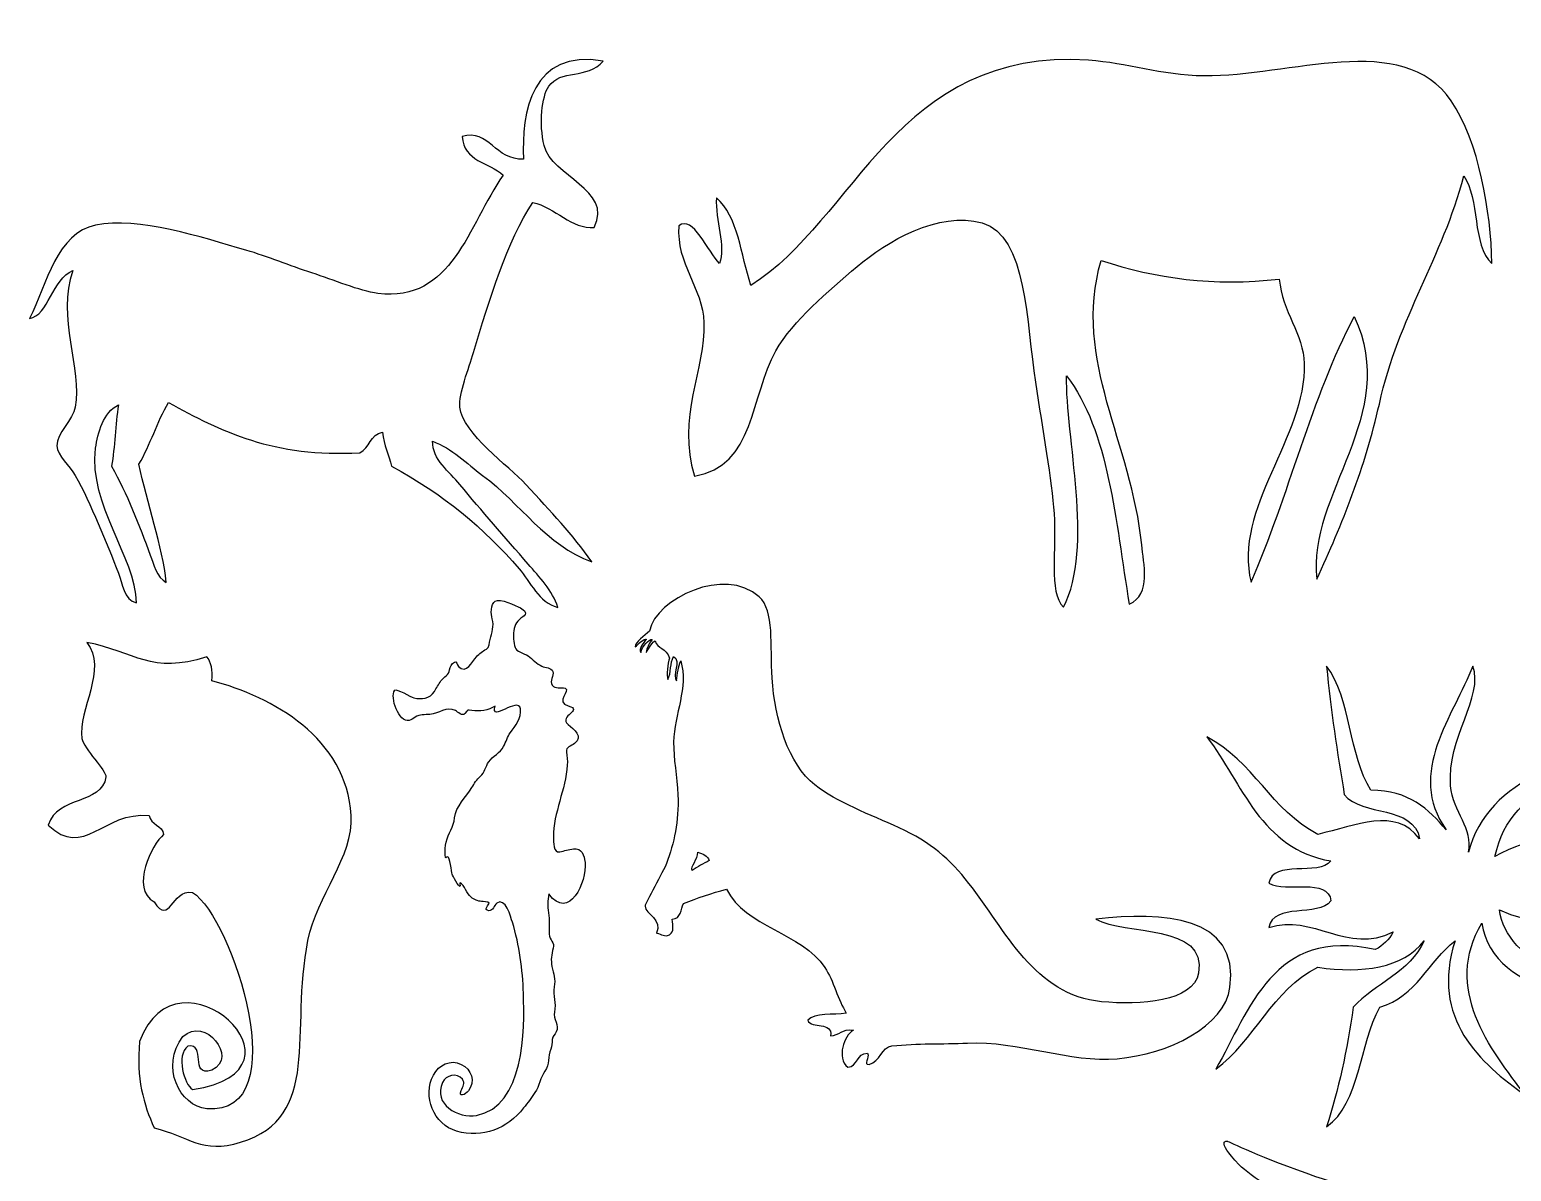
# Model space of a CAD drawing. Header units: centimetres. Extents: x -64 to 65, y -66 to 66.
# Drawn here: x -63.86 to -50.27, y -55.11 to -44.63 of the extents above; entities that cross this region are included whole.
import ezdxf

# ---------------------------------------------------------------- set-up
doc = ezdxf.new("R2010")
doc.units = ezdxf.units.CM
doc.header["$MEASUREMENT"] = 0
doc.layers.add('Layer 1', color=7, linetype='Continuous')

msp = doc.modelspace()

# ---------------------------------------------------------------- linework, layer by layer
at = {"layer": 'Layer 1'}
for points, knots in [([(-50.44514, -46.77878), (-50.62979, -46.60955), (-50.5555, -46.18138), (-50.70332, -45.97548), (-50.70332, -45.97548), (-50.90051, -46.7329), (-51.29578, -47.25535), (-51.47802, -48.06979), (-51.47802, -48.06979), (-51.60693, -48.64603), (-51.8188, -49.17175), (-52.05182, -49.67655), (-52.05182, -49.67655), (-52.14223, -48.89365), (-51.28553, -48.17742), (-51.70752, -47.26649), (-51.70752, -47.26649), (-52.09805, -48.00455), (-52.31164, -48.91934), (-52.65433, -49.70523), (-52.65433, -49.70523), (-52.82538, -49.02705), (-52.14945, -48.37284), (-52.16657, -47.69691), (-52.16657, -47.69691), (-52.17332, -47.43002), (-52.36937, -47.22151), (-52.3961, -46.92221), (-52.3961, -46.92221), (-52.9976, -46.99063), (-53.53034, -46.91747), (-54.03149, -46.75005), (-54.03149, -46.75005), (-54.2938, -47.67593), (-53.74841, -48.42505), (-53.65851, -49.36098), (-53.65851, -49.36098), (-53.64258, -49.52687), (-53.56712, -49.81879), (-53.77329, -49.90613), (-53.77329, -49.90613), (-53.89754, -49.14098), (-53.95995, -48.31387), (-54.34712, -47.81166), (-54.34712, -47.81166), (-54.3609, -48.36781), (-54.091, -49.37979), (-54.3758, -49.93468), (-54.3758, -49.93468), (-54.51632, -49.79228), (-54.43837, -49.40184), (-54.4619, -49.07404), (-54.4619, -49.07404), (-54.4836, -48.7708), (-54.56736, -48.30603), (-54.63404, -47.86897), (-54.63404, -47.86897), (-54.71574, -47.33319), (-54.71072, -46.52065), (-55.12177, -46.4058), (-55.12177, -46.4058), (-55.52312, -46.29367), (-56.00262, -46.58029), (-56.26937, -46.80749), (-56.26937, -46.80749), (-56.53914, -47.03715), (-56.8559, -47.30104), (-57.01536, -47.58211), (-57.01536, -47.58211), (-57.24557, -47.98788), (-57.20848, -48.64409), (-57.76127, -48.72982), (-57.76127, -48.72982), (-57.93029, -48.19856), (-57.66044, -47.74152), (-57.67523, -47.32396), (-57.67523, -47.32396), (-57.68682, -46.99678), (-57.93362, -46.78103), (-57.90473, -46.43451), (-57.90473, -46.43451), (-57.78003, -46.32524), (-57.63488, -46.67674), (-57.53175, -46.77881), (-57.53175, -46.77881), (-57.47283, -46.62358), (-57.57162, -46.37924), (-57.56046, -46.17627), (-57.56046, -46.17627), (-57.35983, -46.34857), (-57.33591, -46.69766), (-57.24486, -46.97965), (-57.24486, -46.97965), (-56.28752, -46.38119), (-55.90408, -44.79599), (-54.14625, -44.91386), (-54.14625, -44.91386), (-53.79282, -44.93765), (-53.48781, -45.05192), (-53.08472, -45.05737), (-53.08472, -45.05737), (-52.30748, -45.06777), (-51.26447, -44.63237), (-50.81817, -45.2869), (-50.81817, -45.2869), (-50.56423, -45.65917), (-50.45416, -46.3046), (-50.44514, -46.77878)], [0, 0, 0, 0, 0.03571429, 0.03571429, 0.03571429, 0.03571429, 0.07142857, 0.07142857, 0.07142857, 0.07142857, 0.10714286, 0.10714286, 0.10714286, 0.10714286, 0.14285714, 0.14285714, 0.14285714, 0.14285714, 0.17857143, 0.17857143, 0.17857143, 0.17857143, 0.21428571, 0.21428571, 0.21428571, 0.21428571, 0.25, 0.25, 0.25, 0.25, 0.28571429, 0.28571429, 0.28571429, 0.28571429, 0.32142857, 0.32142857, 0.32142857, 0.32142857, 0.35714286, 0.35714286, 0.35714286, 0.35714286, 0.39285714, 0.39285714, 0.39285714, 0.39285714, 0.42857143, 0.42857143, 0.42857143, 0.42857143, 0.46428571, 0.46428571, 0.46428571, 0.46428571, 0.5, 0.5, 0.5, 0.5, 0.53571429, 0.53571429, 0.53571429, 0.53571429, 0.57142857, 0.57142857, 0.57142857, 0.57142857, 0.60714286, 0.60714286, 0.60714286, 0.60714286, 0.64285714, 0.64285714, 0.64285714, 0.64285714, 0.67857143, 0.67857143, 0.67857143, 0.67857143, 0.71428571, 0.71428571, 0.71428571, 0.71428571, 0.75, 0.75, 0.75, 0.75, 0.78571429, 0.78571429, 0.78571429, 0.78571429, 0.82142857, 0.82142857, 0.82142857, 0.82142857, 0.85714286, 0.85714286, 0.85714286, 0.85714286, 0.89285714, 0.89285714, 0.89285714, 0.89285714, 0.92857143, 0.92857143, 0.92857143, 0.92857143, 1, 1, 1, 1]), ([(-58.59812, -44.92265), (-58.74547, -45.08873), (-58.99193, -44.99454), (-59.09943, -45.15244), (-59.09943, -45.15244), (-59.16245, -45.24502), (-59.18928, -45.4982), (-59.14121, -45.69558), (-59.14121, -45.69558), (-59.06985, -45.98842), (-58.50557, -46.09589), (-58.68168, -46.44755), (-58.68168, -46.44755), (-58.88753, -46.4666), (-59.03784, -46.26478), (-59.24564, -46.21771), (-59.24564, -46.21771), (-59.47874, -46.57945), (-59.64701, -47.10901), (-59.7887, -47.5963), (-59.7887, -47.5963), (-59.82987, -47.73772), (-59.9275, -47.97704), (-59.91406, -48.09766), (-59.91406, -48.09766), (-59.88657, -48.34391), (-59.46601, -48.63553), (-59.30827, -48.8078), (-59.30827, -48.8078), (-59.07589, -49.06164), (-58.88308, -49.26526), (-58.70251, -49.51802), (-58.70251, -49.51802), (-59.12627, -49.36422), (-59.3546, -48.98491), (-59.70515, -48.72424), (-59.70515, -48.72424), (-59.85398, -48.61362), (-59.98593, -48.47603), (-60.16468, -48.41095), (-60.16468, -48.41095), (-60.16801, -48.57811), (-60.00929, -48.69165), (-59.91404, -48.8078), (-59.91404, -48.8078), (-59.7129, -49.0531), (-59.50526, -49.28506), (-59.2874, -49.5389), (-59.2874, -49.5389), (-59.18786, -49.65484), (-59.06057, -49.78306), (-59.01583, -49.93572), (-59.01583, -49.93572), (-59.19191, -49.88733), (-59.26576, -49.70283), (-59.37093, -49.58065), (-59.37093, -49.58065), (-59.68594, -49.21463), (-60.07586, -48.88736), (-60.54065, -48.64072), (-60.54065, -48.64072), (-60.56481, -48.53264), (-60.61341, -48.44892), (-60.62418, -48.3274), (-60.62418, -48.3274), (-60.73819, -48.34568), (-60.74036, -48.47575), (-60.83307, -48.51541), (-60.83307, -48.51541), (-61.61968, -48.56396), (-62.11021, -48.31644), (-62.58763, -48.05583), (-62.58763, -48.05583), (-62.69267, -48.22934), (-62.75371, -48.44673), (-62.8592, -48.61984), (-62.8592, -48.61984), (-62.78401, -48.97637), (-62.64192, -49.37726), (-62.60853, -49.70595), (-62.60853, -49.70595), (-62.69373, -49.66438), (-62.72537, -49.53373), (-62.75474, -49.45528), (-62.75474, -49.45528), (-62.85684, -49.18257), (-62.96762, -48.88857), (-63.10981, -48.64068), (-63.10981, -48.64068), (-63.07938, -48.46224), (-63.07425, -48.25854), (-63.04713, -48.07669), (-63.04713, -48.07669), (-63.18262, -48.144), (-63.23906, -48.33537), (-63.25602, -48.47359), (-63.25602, -48.47359), (-63.32132, -49.00612), (-62.89, -49.46628), (-62.88005, -49.89398), (-62.88005, -49.89398), (-62.99753, -49.8675), (-63.01335, -49.7093), (-63.04713, -49.62241), (-63.04713, -49.62241), (-63.15701, -49.33994), (-63.29872, -48.98334), (-63.44401, -48.72423), (-63.44401, -48.72423), (-63.49378, -48.63549), (-63.6075, -48.54384), (-63.61112, -48.45271), (-63.61112, -48.45271), (-63.61541, -48.34487), (-63.46322, -48.20559), (-63.44401, -48.09764), (-63.44401, -48.09764), (-63.38212, -47.7494), (-63.61432, -47.27095), (-63.46491, -46.84431), (-63.46491, -46.84431), (-63.65398, -46.91985), (-63.69102, -47.25859), (-63.86176, -47.28302), (-63.86176, -47.28302), (-63.70489, -46.96166), (-63.60998, -46.49967), (-63.256, -46.42659), (-63.256, -46.42659), (-62.86712, -46.34634), (-62.27773, -46.54015), (-61.87741, -46.65641), (-61.87741, -46.65641), (-61.67535, -46.71502), (-61.47413, -46.80085), (-61.27167, -46.8653), (-61.27167, -46.8653), (-61.06903, -46.9297), (-60.8391, -47.03122), (-60.66591, -47.05329), (-60.66591, -47.05329), (-59.98617, -47.13981), (-59.83832, -46.43303), (-59.51709, -45.96704), (-59.51709, -45.96704), (-59.64573, -45.85205), (-59.87968, -45.84226), (-59.89306, -45.612), (-59.89306, -45.612), (-59.64856, -45.54178), (-59.58776, -45.83571), (-59.3291, -45.82086), (-59.3291, -45.82086), (-59.35321, -45.39501), (-59.2536, -44.80089), (-58.59812, -44.92265)], [0, 0, 0, 0, 0.025, 0.025, 0.025, 0.025, 0.05, 0.05, 0.05, 0.05, 0.075, 0.075, 0.075, 0.075, 0.1, 0.1, 0.1, 0.1, 0.125, 0.125, 0.125, 0.125, 0.15, 0.15, 0.15, 0.15, 0.175, 0.175, 0.175, 0.175, 0.2, 0.2, 0.2, 0.2, 0.225, 0.225, 0.225, 0.225, 0.25, 0.25, 0.25, 0.25, 0.275, 0.275, 0.275, 0.275, 0.3, 0.3, 0.3, 0.3, 0.325, 0.325, 0.325, 0.325, 0.35, 0.35, 0.35, 0.35, 0.375, 0.375, 0.375, 0.375, 0.4, 0.4, 0.4, 0.4, 0.425, 0.425, 0.425, 0.425, 0.45, 0.45, 0.45, 0.45, 0.475, 0.475, 0.475, 0.475, 0.5, 0.5, 0.5, 0.5, 0.525, 0.525, 0.525, 0.525, 0.55, 0.55, 0.55, 0.55, 0.575, 0.575, 0.575, 0.575, 0.6, 0.6, 0.6, 0.6, 0.625, 0.625, 0.625, 0.625, 0.65, 0.65, 0.65, 0.65, 0.675, 0.675, 0.675, 0.675, 0.7, 0.7, 0.7, 0.7, 0.725, 0.725, 0.725, 0.725, 0.75, 0.75, 0.75, 0.75, 0.775, 0.775, 0.775, 0.775, 0.8, 0.8, 0.8, 0.8, 0.825, 0.825, 0.825, 0.825, 0.85, 0.85, 0.85, 0.85, 0.875, 0.875, 0.875, 0.875, 0.9, 0.9, 0.9, 0.9, 0.925, 0.925, 0.925, 0.925, 0.95, 0.95, 0.95, 0.95, 1, 1, 1, 1]), ([(-58.14923, -50.23075), (-58.17736, -50.22488), (-58.24501, -50.29163), (-58.2539, -50.34854), (-58.2539, -50.34854), (-58.27655, -50.32073), (-58.22935, -50.25149), (-58.20154, -50.23075), (-58.20154, -50.23075), (-58.22414, -50.21331), (-58.27705, -50.27684), (-58.30624, -50.29618), (-58.30624, -50.29618), (-58.30685, -50.25594), (-58.21835, -50.19244), (-58.1754, -50.15225), (-58.1754, -50.15225), (-58.11304, -49.85354), (-57.48174, -49.55366), (-57.16765, -49.83811), (-57.16765, -49.83811), (-57.02578, -49.96657), (-57.0684, -50.28475), (-57.04983, -50.5841), (-57.04983, -50.5841), (-57.02626, -50.96417), (-56.89936, -51.37269), (-56.65721, -51.5657), (-56.65721, -51.5657), (-56.46049, -51.72244), (-56.14527, -51.83856), (-55.88502, -51.95832), (-55.88502, -51.95832), (-55.5912, -52.09352), (-55.41949, -52.2437), (-55.24372, -52.46875), (-55.24372, -52.46875), (-54.90627, -52.90081), (-54.64126, -53.49774), (-54.02658, -53.555), (-54.02658, -53.555), (-53.67431, -53.58786), (-53.18457, -53.55521), (-53.13663, -53.29325), (-53.13663, -53.29325), (-53.05252, -52.83348), (-53.81947, -52.94784), (-54.07892, -52.79591), (-54.07892, -52.79591), (-53.46665, -52.72966), (-52.75958, -52.76143), (-52.84869, -53.42414), (-52.84869, -53.42414), (-52.89629, -53.77786), (-53.41225, -54.0375), (-53.8826, -54.07851), (-53.8826, -54.07851), (-54.31472, -54.11619), (-54.79242, -53.91293), (-55.25682, -53.93455), (-55.25682, -53.93455), (-55.48894, -53.94535), (-55.71296, -53.93492), (-55.95043, -53.96074), (-55.95043, -53.96074), (-56.04335, -53.97082), (-56.05904, -54.1056), (-56.15985, -54.13087), (-56.15985, -54.13087), (-56.21724, -54.13158), (-56.15093, -54.07264), (-56.17295, -54.02617), (-56.17295, -54.02617), (-56.27595, -54.02786), (-56.25965, -54.14886), (-56.35617, -54.15706), (-56.35617, -54.15706), (-56.45856, -54.06694), (-56.39263, -53.86835), (-56.30384, -53.81678), (-56.30384, -53.81678), (-56.4093, -53.7985), (-56.4306, -53.86448), (-56.51323, -53.86914), (-56.51323, -53.86914), (-56.49272, -53.73079), (-56.68992, -53.81022), (-56.72262, -53.72518), (-56.72262, -53.72518), (-56.65674, -53.65144), (-56.48817, -53.68044), (-56.36927, -53.65975), (-56.36927, -53.65975), (-56.44404, -53.54079), (-56.48579, -53.36059), (-56.56559, -53.24091), (-56.56559, -53.24091), (-56.77959, -52.92), (-57.29182, -52.87364), (-57.46864, -52.52108), (-57.46864, -52.52108), (-57.60511, -52.55913), (-57.73441, -52.60432), (-57.86126, -52.65194), (-57.86126, -52.65194), (-57.88997, -52.70615), (-57.88319, -52.79582), (-57.96596, -52.7959), (-57.96596, -52.7959), (-57.96019, -52.86887), (-57.94445, -52.90335), (-57.99213, -52.93986), (-57.99213, -52.93986), (-58.03751, -52.9642), (-58.06185, -52.93367), (-58.1099, -52.92679), (-58.1099, -52.92679), (-58.05013, -52.80513), (-58.21227, -52.74891), (-58.21465, -52.67813), (-58.21465, -52.67813), (-58.21555, -52.65056), (-58.04463, -52.35634), (-58.01833, -52.28549), (-58.01833, -52.28549), (-57.94888, -52.09877), (-57.90506, -51.90214), (-57.91358, -51.65732), (-57.91358, -51.65732), (-57.91961, -51.48518), (-57.95689, -51.32561), (-57.95287, -51.17305), (-57.95287, -51.17305), (-57.94604, -50.91135), (-57.81687, -50.66963), (-57.88741, -50.42706), (-57.88741, -50.42706), (-57.91059, -50.47807), (-57.91853, -50.5443), (-57.92667, -50.61031), (-57.92667, -50.61031), (-57.97017, -50.56218), (-57.88013, -50.42489), (-57.95284, -50.3878), (-57.95284, -50.3878), (-57.98769, -50.44019), (-57.97488, -50.54028), (-58.00517, -50.59719), (-58.00517, -50.59719), (-58.02192, -50.5625), (-58.00678, -50.4477), (-57.9921, -50.4009), (-57.9921, -50.4009), (-58.01536, -50.30898), (-58.10584, -50.31393), (-58.12299, -50.24382), (-58.12299, -50.24382), (-58.1603, -50.25125), (-58.222, -50.39543), (-58.20149, -50.33545), (-58.20149, -50.33545), (-58.19143, -50.29322), (-58.1742, -50.25813), (-58.14923, -50.23075)], [0, 0, 0, 0, 0.02380952, 0.02380952, 0.02380952, 0.02380952, 0.04761905, 0.04761905, 0.04761905, 0.04761905, 0.07142857, 0.07142857, 0.07142857, 0.07142857, 0.0952381, 0.0952381, 0.0952381, 0.0952381, 0.11904762, 0.11904762, 0.11904762, 0.11904762, 0.14285714, 0.14285714, 0.14285714, 0.14285714, 0.16666667, 0.16666667, 0.16666667, 0.16666667, 0.19047619, 0.19047619, 0.19047619, 0.19047619, 0.21428571, 0.21428571, 0.21428571, 0.21428571, 0.23809524, 0.23809524, 0.23809524, 0.23809524, 0.26190476, 0.26190476, 0.26190476, 0.26190476, 0.28571429, 0.28571429, 0.28571429, 0.28571429, 0.30952381, 0.30952381, 0.30952381, 0.30952381, 0.33333333, 0.33333333, 0.33333333, 0.33333333, 0.35714286, 0.35714286, 0.35714286, 0.35714286, 0.38095238, 0.38095238, 0.38095238, 0.38095238, 0.4047619, 0.4047619, 0.4047619, 0.4047619, 0.42857143, 0.42857143, 0.42857143, 0.42857143, 0.45238095, 0.45238095, 0.45238095, 0.45238095, 0.47619048, 0.47619048, 0.47619048, 0.47619048, 0.5, 0.5, 0.5, 0.5, 0.52380952, 0.52380952, 0.52380952, 0.52380952, 0.54761905, 0.54761905, 0.54761905, 0.54761905, 0.57142857, 0.57142857, 0.57142857, 0.57142857, 0.5952381, 0.5952381, 0.5952381, 0.5952381, 0.61904762, 0.61904762, 0.61904762, 0.61904762, 0.64285714, 0.64285714, 0.64285714, 0.64285714, 0.66666667, 0.66666667, 0.66666667, 0.66666667, 0.69047619, 0.69047619, 0.69047619, 0.69047619, 0.71428571, 0.71428571, 0.71428571, 0.71428571, 0.73809524, 0.73809524, 0.73809524, 0.73809524, 0.76190476, 0.76190476, 0.76190476, 0.76190476, 0.78571429, 0.78571429, 0.78571429, 0.78571429, 0.80952381, 0.80952381, 0.80952381, 0.80952381, 0.83333333, 0.83333333, 0.83333333, 0.83333333, 0.85714286, 0.85714286, 0.85714286, 0.85714286, 0.88095238, 0.88095238, 0.88095238, 0.88095238, 0.9047619, 0.9047619, 0.9047619, 0.9047619, 0.92857143, 0.92857143, 0.92857143, 0.92857143, 0.95238095, 0.95238095, 0.95238095, 0.95238095, 1, 1, 1, 1]), ([(-60.14791, -50.70859), (-60.18762, -50.77357), (-60.26763, -50.78225), (-60.3359, -50.7664), (-60.3359, -50.7664), (-60.36537, -50.75963), (-60.49838, -50.67573), (-60.51222, -50.69565), (-60.51222, -50.69565), (-60.55852, -50.76227), (-60.4752, -50.99458), (-60.37882, -50.97307), (-60.37882, -50.97307), (-60.35935, -50.96865), (-60.34225, -50.95286), (-60.32532, -50.94354), (-60.32532, -50.94354), (-60.27979, -50.91846), (-60.23877, -50.92057), (-60.18869, -50.91793), (-60.18869, -50.91793), (-60.10445, -50.91356), (-60.0401, -50.83959), (-59.95564, -50.88295), (-59.95564, -50.88295), (-59.93241, -50.89494), (-59.89132, -50.94108), (-59.86761, -50.90859), (-59.86761, -50.90859), (-59.83975, -50.87049), (-59.84499, -50.87631), (-59.80437, -50.88255), (-59.80437, -50.88255), (-59.73566, -50.89311), (-59.64845, -50.8839), (-59.59159, -50.84096), (-59.59159, -50.84096), (-59.638, -51.00212), (-59.37691, -50.7478), (-59.3582, -50.86723), (-59.3582, -50.86723), (-59.34579, -50.94639), (-59.40686, -51.02757), (-59.45009, -51.08408), (-59.45009, -51.08408), (-59.48081, -51.12419), (-59.48938, -51.17007), (-59.51319, -51.21251), (-59.51319, -51.21251), (-59.54565, -51.27032), (-59.6122, -51.29945), (-59.64953, -51.35319), (-59.64953, -51.35319), (-59.6794, -51.39621), (-59.68533, -51.44992), (-59.7265, -51.4858), (-59.7265, -51.4858), (-59.75878, -51.51411), (-59.78283, -51.55221), (-59.80418, -51.58893), (-59.80418, -51.58893), (-59.85601, -51.67809), (-59.95293, -51.76112), (-59.96216, -51.86621), (-59.96216, -51.86621), (-59.96981, -51.95294), (-60.02254, -52.00591), (-60.04008, -52.08947), (-60.04008, -52.08947), (-60.04807, -52.12762), (-60.05207, -52.16776), (-60.0495, -52.20679), (-60.0495, -52.20679), (-60.04622, -52.25531), (-60.04381, -52.22629), (-60.02402, -52.22428), (-60.02402, -52.22428), (-60.00513, -52.2224), (-59.99243, -52.3643), (-59.98452, -52.3857), (-59.98452, -52.3857), (-59.98153, -52.39356), (-59.92308, -52.51032), (-59.91324, -52.49624), (-59.91324, -52.49624), (-59.91059, -52.49248), (-59.91663, -52.46065), (-59.91216, -52.46317), (-59.91216, -52.46317), (-59.87171, -52.48606), (-59.85083, -52.56287), (-59.81212, -52.59456), (-59.81212, -52.59456), (-59.78143, -52.61962), (-59.75285, -52.63102), (-59.71457, -52.63501), (-59.71457, -52.63501), (-59.70563, -52.63596), (-59.64808, -52.63575), (-59.64591, -52.6493), (-59.64591, -52.6493), (-59.64408, -52.66107), (-59.70568, -52.71529), (-59.64813, -52.71944), (-59.64813, -52.71944), (-59.60955, -52.72219), (-59.60098, -52.67062), (-59.57577, -52.65126), (-59.57577, -52.65126), (-59.49576, -52.5898), (-59.44724, -52.77834), (-59.43242, -52.82589), (-59.43242, -52.82589), (-59.3668, -53.0361), (-59.3391, -53.25907), (-59.33108, -53.47854), (-59.33108, -53.47854), (-59.31888, -53.81467), (-59.32267, -54.51618), (-59.76119, -54.59879), (-59.76119, -54.59879), (-59.92782, -54.63022), (-60.16587, -54.49431), (-60.07329, -54.29552), (-60.07329, -54.29552), (-60.0418, -54.22771), (-59.94245, -54.20371), (-59.89155, -54.26687), (-59.89155, -54.26687), (-59.86229, -54.30328), (-59.88811, -54.33402), (-59.90272, -54.36911), (-59.90272, -54.36911), (-59.93296, -54.44169), (-59.86144, -54.40573), (-59.83549, -54.37266), (-59.83549, -54.37266), (-59.76834, -54.28701), (-59.8094, -54.17592), (-59.90103, -54.1302), (-59.90103, -54.1302), (-60.00104, -54.08033), (-60.10735, -54.13433), (-60.15656, -54.22778), (-60.15656, -54.22778), (-60.25893, -54.4222), (-60.15317, -54.68265), (-59.94513, -54.74284), (-59.94513, -54.74284), (-59.70346, -54.8128), (-59.48221, -54.7212), (-59.32915, -54.52985), (-59.32915, -54.52985), (-59.29295, -54.48466), (-59.25843, -54.43621), (-59.22498, -54.38891), (-59.22498, -54.38891), (-59.18283, -54.32914), (-59.17659, -54.25048), (-59.13375, -54.19145), (-59.13375, -54.19145), (-59.09139, -54.13345), (-59.10721, -54.05485), (-59.07927, -53.99195), (-59.07927, -53.99195), (-59.06707, -53.96459), (-59.07033, -53.93178), (-59.06699, -53.90271), (-59.06699, -53.90271), (-59.06294, -53.86707), (-59.0441, -53.85919), (-59.02945, -53.8304), (-59.02945, -53.8304), (-59.0008, -53.77394), (-59.05996, -53.71232), (-59.04615, -53.64974), (-59.04615, -53.64974), (-59.02818, -53.56809), (-59.06295, -53.49924), (-59.0485, -53.41916), (-59.0485, -53.41916), (-59.03522, -53.34584), (-59.05509, -53.30232), (-59.06972, -53.23091), (-59.06972, -53.23091), (-59.08107, -53.17524), (-59.07369, -53.11849), (-59.05805, -53.06446), (-59.05805, -53.06446), (-59.04178, -53.0085), (-59.09181, -52.99104), (-59.09514, -52.93415), (-59.09514, -52.93415), (-59.09906, -52.86782), (-59.09003, -52.80485), (-59.10189, -52.73838), (-59.10189, -52.73838), (-59.11287, -52.67726), (-59.11022, -52.62757), (-59.09737, -52.56606), (-59.09737, -52.56606), (-58.91446, -52.81808), (-58.74526, -52.45499), (-58.76609, -52.27568), (-58.76609, -52.27568), (-58.77374, -52.2094), (-58.79501, -52.14394), (-58.87221, -52.15294), (-58.87221, -52.15294), (-58.9147, -52.15789), (-58.95637, -52.17022), (-58.99805, -52.17921), (-58.99805, -52.17921), (-59.05666, -52.19188), (-59.0566, -52.0893), (-59.0565, -52.04417), (-59.0565, -52.04417), (-59.0561, -51.81975), (-58.94376, -51.60792), (-58.92884, -51.38271), (-58.92884, -51.38271), (-58.92606, -51.34136), (-58.93014, -51.30371), (-58.93583, -51.26299), (-58.93583, -51.26299), (-58.94226, -51.21693), (-58.89315, -51.20788), (-58.86331, -51.18602), (-58.86331, -51.18602), (-58.77359, -51.12014), (-58.87164, -51.05524), (-58.92091, -51.01166), (-58.92091, -51.01166), (-59.01452, -50.9289), (-58.77343, -50.8808), (-58.92004, -50.83981), (-58.92004, -50.83981), (-59.04466, -50.80504), (-58.89252, -50.70014), (-58.94756, -50.67841), (-58.94756, -50.67841), (-58.98354, -50.6642), (-59.04231, -50.68629), (-59.06758, -50.64983), (-59.06758, -50.64983), (-59.09597, -50.6089), (-59.04869, -50.5654), (-59.0616, -50.52421), (-59.0616, -50.52421), (-59.0738, -50.48542), (-59.13169, -50.48897), (-59.16135, -50.47545), (-59.16135, -50.47545), (-59.20895, -50.45386), (-59.24721, -50.41158), (-59.28904, -50.38107), (-59.28904, -50.38107), (-59.32137, -50.3575), (-59.40019, -50.33752), (-59.4081, -50.30423), (-59.4081, -50.30423), (-59.42043, -50.25205), (-59.42702, -50.20403), (-59.42043, -50.15043), (-59.42043, -50.15043), (-59.41371, -50.09513), (-59.38371, -50.05388), (-59.33722, -50.02372), (-59.33722, -50.02372), (-59.28999, -49.99313), (-59.32047, -49.96017), (-59.35833, -49.94091), (-59.35833, -49.94091), (-59.40217, -49.91882), (-59.54544, -49.84915), (-59.58915, -49.87857), (-59.58915, -49.87857), (-59.63185, -49.90722), (-59.63117, -49.99919), (-59.61807, -50.04169), (-59.61807, -50.04169), (-59.59756, -50.10871), (-59.62214, -50.16414), (-59.63768, -50.2315), (-59.63768, -50.2315), (-59.64485, -50.26254), (-59.63929, -50.30238), (-59.67128, -50.31932), (-59.67128, -50.31932), (-59.70599, -50.33789), (-59.73428, -50.3593), (-59.7614, -50.38822), (-59.7614, -50.38822), (-59.80373, -50.43341), (-59.85239, -50.55364), (-59.92825, -50.47746), (-59.92825, -50.47746), (-59.94055, -50.46505), (-59.94098, -50.42251), (-59.96341, -50.43727), (-59.96341, -50.43727), (-59.9904, -50.45494), (-60.0064, -50.47733), (-60.00855, -50.51011), (-60.00855, -50.51011), (-60.01133, -50.55133), (-60.06245, -50.5753), (-60.08832, -50.61084), (-60.08832, -50.61084), (-60.11093, -50.64178), (-60.12791, -50.67599), (-60.14791, -50.70859)], [0, 0, 0, 0, 0.01265823, 0.01265823, 0.01265823, 0.01265823, 0.02531646, 0.02531646, 0.02531646, 0.02531646, 0.03797468, 0.03797468, 0.03797468, 0.03797468, 0.05063291, 0.05063291, 0.05063291, 0.05063291, 0.06329114, 0.06329114, 0.06329114, 0.06329114, 0.07594937, 0.07594937, 0.07594937, 0.07594937, 0.08860759, 0.08860759, 0.08860759, 0.08860759, 0.10126582, 0.10126582, 0.10126582, 0.10126582, 0.11392405, 0.11392405, 0.11392405, 0.11392405, 0.12658228, 0.12658228, 0.12658228, 0.12658228, 0.13924051, 0.13924051, 0.13924051, 0.13924051, 0.15189873, 0.15189873, 0.15189873, 0.15189873, 0.16455696, 0.16455696, 0.16455696, 0.16455696, 0.17721519, 0.17721519, 0.17721519, 0.17721519, 0.18987342, 0.18987342, 0.18987342, 0.18987342, 0.20253165, 0.20253165, 0.20253165, 0.20253165, 0.21518987, 0.21518987, 0.21518987, 0.21518987, 0.2278481, 0.2278481, 0.2278481, 0.2278481, 0.24050633, 0.24050633, 0.24050633, 0.24050633, 0.25316456, 0.25316456, 0.25316456, 0.25316456, 0.26582278, 0.26582278, 0.26582278, 0.26582278, 0.27848101, 0.27848101, 0.27848101, 0.27848101, 0.29113924, 0.29113924, 0.29113924, 0.29113924, 0.30379747, 0.30379747, 0.30379747, 0.30379747, 0.3164557, 0.3164557, 0.3164557, 0.3164557, 0.32911392, 0.32911392, 0.32911392, 0.32911392, 0.34177215, 0.34177215, 0.34177215, 0.34177215, 0.35443038, 0.35443038, 0.35443038, 0.35443038, 0.36708861, 0.36708861, 0.36708861, 0.36708861, 0.37974684, 0.37974684, 0.37974684, 0.37974684, 0.39240506, 0.39240506, 0.39240506, 0.39240506, 0.40506329, 0.40506329, 0.40506329, 0.40506329, 0.41772152, 0.41772152, 0.41772152, 0.41772152, 0.43037975, 0.43037975, 0.43037975, 0.43037975, 0.44303797, 0.44303797, 0.44303797, 0.44303797, 0.4556962, 0.4556962, 0.4556962, 0.4556962, 0.46835443, 0.46835443, 0.46835443, 0.46835443, 0.48101266, 0.48101266, 0.48101266, 0.48101266, 0.49367089, 0.49367089, 0.49367089, 0.49367089, 0.50632911, 0.50632911, 0.50632911, 0.50632911, 0.51898734, 0.51898734, 0.51898734, 0.51898734, 0.53164557, 0.53164557, 0.53164557, 0.53164557, 0.5443038, 0.5443038, 0.5443038, 0.5443038, 0.55696203, 0.55696203, 0.55696203, 0.55696203, 0.56962025, 0.56962025, 0.56962025, 0.56962025, 0.58227848, 0.58227848, 0.58227848, 0.58227848, 0.59493671, 0.59493671, 0.59493671, 0.59493671, 0.60759494, 0.60759494, 0.60759494, 0.60759494, 0.62025316, 0.62025316, 0.62025316, 0.62025316, 0.63291139, 0.63291139, 0.63291139, 0.63291139, 0.64556962, 0.64556962, 0.64556962, 0.64556962, 0.65822785, 0.65822785, 0.65822785, 0.65822785, 0.67088608, 0.67088608, 0.67088608, 0.67088608, 0.6835443, 0.6835443, 0.6835443, 0.6835443, 0.69620253, 0.69620253, 0.69620253, 0.69620253, 0.70886076, 0.70886076, 0.70886076, 0.70886076, 0.72151899, 0.72151899, 0.72151899, 0.72151899, 0.73417722, 0.73417722, 0.73417722, 0.73417722, 0.74683544, 0.74683544, 0.74683544, 0.74683544, 0.75949367, 0.75949367, 0.75949367, 0.75949367, 0.7721519, 0.7721519, 0.7721519, 0.7721519, 0.78481013, 0.78481013, 0.78481013, 0.78481013, 0.79746835, 0.79746835, 0.79746835, 0.79746835, 0.81012658, 0.81012658, 0.81012658, 0.81012658, 0.82278481, 0.82278481, 0.82278481, 0.82278481, 0.83544304, 0.83544304, 0.83544304, 0.83544304, 0.84810127, 0.84810127, 0.84810127, 0.84810127, 0.86075949, 0.86075949, 0.86075949, 0.86075949, 0.87341772, 0.87341772, 0.87341772, 0.87341772, 0.88607595, 0.88607595, 0.88607595, 0.88607595, 0.89873418, 0.89873418, 0.89873418, 0.89873418, 0.91139241, 0.91139241, 0.91139241, 0.91139241, 0.92405063, 0.92405063, 0.92405063, 0.92405063, 0.93670886, 0.93670886, 0.93670886, 0.93670886, 0.94936709, 0.94936709, 0.94936709, 0.94936709, 0.96202532, 0.96202532, 0.96202532, 0.96202532, 0.97468354, 0.97468354, 0.97468354, 0.97468354, 1, 1, 1, 1]), ([(-63.33818, -50.25639), (-62.89466, -50.34418), (-62.74432, -50.55534), (-62.235, -50.38879), (-62.235, -50.38879), (-62.19796, -50.44001), (-62.17679, -50.50709), (-62.19087, -50.60943), (-62.19087, -50.60943), (-61.62903, -50.7558), (-60.95312, -51.13574), (-60.91119, -51.84498), (-60.91119, -51.84498), (-60.88873, -52.22476), (-61.22657, -52.58089), (-61.30833, -52.99229), (-61.30833, -52.99229), (-61.47594, -53.83583), (-61.17133, -54.61096), (-61.92611, -54.84562), (-61.92611, -54.84562), (-62.27893, -54.95532), (-62.40543, -54.78884), (-62.72039, -54.71322), (-62.72039, -54.71322), (-62.81286, -54.49679), (-62.88726, -54.26229), (-62.85276, -53.91894), (-62.85276, -53.91894), (-62.50732, -52.98115), (-61.18274, -54.18932), (-62.36736, -54.36021), (-62.36736, -54.36021), (-62.44295, -54.31515), (-62.51979, -54.04586), (-62.41149, -53.96307), (-62.41149, -53.96307), (-62.23149, -53.93013), (-62.40308, -54.24885), (-62.19085, -54.18368), (-62.19085, -54.18368), (-61.94174, -54.0638), (-62.25618, -53.68407), (-62.45562, -53.87481), (-62.45562, -53.87481), (-62.6689, -54.14802), (-62.48388, -54.5159), (-62.23498, -54.53669), (-62.23498, -54.53669), (-61.41228, -54.60548), (-61.9959, -52.78629), (-62.36735, -52.55099), (-62.36735, -52.55099), (-62.56933, -52.52533), (-62.56923, -52.86174), (-62.72036, -52.63923), (-62.72036, -52.63923), (-62.94187, -52.51718), (-62.74002, -52.10334), (-62.63212, -52.02145), (-62.63212, -52.02145), (-62.64508, -51.93147), (-62.75153, -51.9349), (-62.76449, -51.84495), (-62.76449, -51.84495), (-63.18848, -51.80494), (-63.36316, -52.2518), (-63.69114, -51.93322), (-63.69114, -51.93322), (-63.60589, -51.66239), (-63.19936, -51.74992), (-63.16163, -51.49195), (-63.16163, -51.49195), (-63.15359, -51.43697), (-63.36748, -51.23279), (-63.38227, -51.13889), (-63.38227, -51.13889), (-63.42332, -50.87848), (-63.13884, -50.49988), (-63.33818, -50.25639)], [0, 0, 0, 0, 0.04761905, 0.04761905, 0.04761905, 0.04761905, 0.0952381, 0.0952381, 0.0952381, 0.0952381, 0.14285714, 0.14285714, 0.14285714, 0.14285714, 0.19047619, 0.19047619, 0.19047619, 0.19047619, 0.23809524, 0.23809524, 0.23809524, 0.23809524, 0.28571429, 0.28571429, 0.28571429, 0.28571429, 0.33333333, 0.33333333, 0.33333333, 0.33333333, 0.38095238, 0.38095238, 0.38095238, 0.38095238, 0.42857143, 0.42857143, 0.42857143, 0.42857143, 0.47619048, 0.47619048, 0.47619048, 0.47619048, 0.52380952, 0.52380952, 0.52380952, 0.52380952, 0.57142857, 0.57142857, 0.57142857, 0.57142857, 0.61904762, 0.61904762, 0.61904762, 0.61904762, 0.66666667, 0.66666667, 0.66666667, 0.66666667, 0.71428571, 0.71428571, 0.71428571, 0.71428571, 0.76190476, 0.76190476, 0.76190476, 0.76190476, 0.80952381, 0.80952381, 0.80952381, 0.80952381, 0.85714286, 0.85714286, 0.85714286, 0.85714286, 0.9047619, 0.9047619, 0.9047619, 0.9047619, 1, 1, 1, 1]), ([(-51.06765, -52.99525), (-51.26521, -53.25007), (-51.63169, -53.29664), (-52.04357, -53.23922), (-52.04357, -53.23922), (-52.46238, -53.44395), (-52.61862, -53.91118), (-52.97882, -54.1745), (-52.97882, -54.1745), (-52.66846, -53.63345), (-52.45135, -52.86608), (-51.51493, -53.07658), (-51.51493, -53.07658), (-51.44325, -53.03986), (-51.38901, -52.98564), (-51.35229, -52.91394), (-51.35229, -52.91394), (-51.76657, -53.1268), (-52.09291, -52.74066), (-52.49087, -52.87327), (-52.49087, -52.87327), (-52.45187, -52.64118), (-52.03679, -52.78516), (-51.92157, -52.6293), (-51.92157, -52.6293), (-51.94819, -52.41194), (-52.33596, -52.55575), (-52.49087, -52.46666), (-52.49087, -52.46666), (-52.45412, -52.24587), (-52.0342, -52.40827), (-51.92157, -52.26333), (-51.92157, -52.26333), (-52.56977, -52.15252), (-52.73104, -51.5547), (-53.06015, -51.12475), (-53.06015, -51.12475), (-52.63997, -51.34163), (-52.46251, -51.80124), (-52.04357, -52.01936), (-52.04357, -52.01936), (-51.68702, -51.9389), (-51.33602, -51.76248), (-51.10832, -52.06003), (-51.10832, -52.06003), (-51.16243, -51.74819), (-51.63767, -51.85746), (-51.7996, -51.65342), (-51.7996, -51.65342), (-51.86209, -51.26864), (-51.9247, -50.88391), (-51.96224, -50.47417), (-51.96224, -50.47417), (-51.73721, -50.76423), (-51.7584, -51.30046), (-51.5556, -51.61275), (-51.5556, -51.61275), (-51.20492, -51.61447), (-51.02593, -51.7879), (-50.86432, -51.97872), (-50.86432, -51.97872), (-51.23733, -51.45294), (-50.79283, -50.92512), (-50.62035, -50.47417), (-50.62035, -50.47417), (-50.51526, -50.75368), (-50.86131, -51.14116), (-50.82366, -51.57209), (-50.82366, -51.57209), (-50.80207, -51.81911), (-50.6125, -51.96624), (-50.66102, -52.18203), (-50.66102, -52.18203), (-50.48137, -51.5047), (-49.68465, -51.23789), (-48.91252, -51.28745), (-48.91252, -51.28745), (-49.52328, -51.43742), (-50.26925, -51.51176), (-50.41705, -52.2227), (-50.41705, -52.2227), (-50.12212, -52.05831), (-49.5865, -51.89523), (-49.44113, -52.30403), (-49.44113, -52.30403), (-49.30344, -52.2926), (-49.20764, -52.23937), (-49.03449, -52.26336), (-49.03449, -52.26336), (-49.10212, -52.37195), (-49.31505, -52.33522), (-49.40046, -52.426), (-49.40046, -52.426), (-49.37953, -52.56776), (-49.13477, -52.48564), (-48.99382, -52.50731), (-48.99382, -52.50731), (-49.487, -52.61555), (-49.82784, -52.97575), (-50.37637, -52.71064), (-50.37637, -52.71064), (-50.31649, -53.19218), (-49.58122, -53.52455), (-48.87184, -53.36128), (-48.87184, -53.36128), (-49.36695, -53.64097), (-50.43293, -53.51183), (-50.53903, -52.83264), (-50.53903, -52.83264), (-50.88952, -53.43533), (-50.47273, -53.98109), (-50.13242, -54.4185), (-50.13242, -54.4185), (-50.55144, -54.1187), (-51.01462, -53.71278), (-50.78303, -52.99531), (-50.78303, -52.99531), (-51.02676, -53.18536), (-51.13792, -53.50791), (-51.47431, -53.60525), (-51.47431, -53.60525), (-51.66261, -53.94558), (-51.65245, -54.48435), (-51.96225, -54.70317), (-51.96225, -54.70317), (-51.85287, -54.36527), (-51.77276, -53.99811), (-51.71825, -53.60525), (-51.71825, -53.60525), (-51.51588, -53.38741), (-51.1977, -53.28542), (-51.06765, -52.99525)], [0, 0, 0, 0, 0.02941176, 0.02941176, 0.02941176, 0.02941176, 0.05882353, 0.05882353, 0.05882353, 0.05882353, 0.08823529, 0.08823529, 0.08823529, 0.08823529, 0.11764706, 0.11764706, 0.11764706, 0.11764706, 0.14705882, 0.14705882, 0.14705882, 0.14705882, 0.17647059, 0.17647059, 0.17647059, 0.17647059, 0.20588235, 0.20588235, 0.20588235, 0.20588235, 0.23529412, 0.23529412, 0.23529412, 0.23529412, 0.26470588, 0.26470588, 0.26470588, 0.26470588, 0.29411765, 0.29411765, 0.29411765, 0.29411765, 0.32352941, 0.32352941, 0.32352941, 0.32352941, 0.35294118, 0.35294118, 0.35294118, 0.35294118, 0.38235294, 0.38235294, 0.38235294, 0.38235294, 0.41176471, 0.41176471, 0.41176471, 0.41176471, 0.44117647, 0.44117647, 0.44117647, 0.44117647, 0.47058824, 0.47058824, 0.47058824, 0.47058824, 0.5, 0.5, 0.5, 0.5, 0.52941176, 0.52941176, 0.52941176, 0.52941176, 0.55882353, 0.55882353, 0.55882353, 0.55882353, 0.58823529, 0.58823529, 0.58823529, 0.58823529, 0.61764706, 0.61764706, 0.61764706, 0.61764706, 0.64705882, 0.64705882, 0.64705882, 0.64705882, 0.67647059, 0.67647059, 0.67647059, 0.67647059, 0.70588235, 0.70588235, 0.70588235, 0.70588235, 0.73529412, 0.73529412, 0.73529412, 0.73529412, 0.76470588, 0.76470588, 0.76470588, 0.76470588, 0.79411765, 0.79411765, 0.79411765, 0.79411765, 0.82352941, 0.82352941, 0.82352941, 0.82352941, 0.85294118, 0.85294118, 0.85294118, 0.85294118, 0.88235294, 0.88235294, 0.88235294, 0.88235294, 0.91176471, 0.91176471, 0.91176471, 0.91176471, 0.94117647, 0.94117647, 0.94117647, 0.94117647, 1, 1, 1, 1]), ([(-57.78275, -52.35093), (-57.73438, -52.31638), (-57.68025, -52.28764), (-57.62569, -52.2593), (-57.62569, -52.2593), (-57.64228, -52.2148), (-57.68747, -52.19895), (-57.73039, -52.18077), (-57.73039, -52.18077), (-57.72999, -52.24698), (-57.80011, -52.31127), (-57.78275, -52.35093)], [0, 0, 0, 0, 0.25, 0.25, 0.25, 0.25, 0.5, 0.5, 0.5, 0.5, 1, 1, 1, 1]), ([(-44.35983, -57.75791), (-44.35983, -57.75791), (-43.65342, -57.64792), (-43.12177, -57.44636), (-43.12177, -57.44636), (-42.84343, -57.34079), (-42.56416, -57.07793), (-42.56416, -57.07793), (-42.56416, -57.07793), (-42.56416, -57.07793), (-42.44272, -56.998), (-42.30664, -56.91836), (-42.30664, -56.91836), (-42.22163, -56.86819), (-42.09796, -56.80327), (-42.09796, -56.80327), (-42.09796, -56.80327), (-42.09796, -56.80327), (-42.03441, -56.74022), (-42.10214, -56.69654), (-42.10214, -56.69654), (-42.16784, -56.6554), (-42.36577, -56.63389), (-42.36577, -56.63389), (-42.36577, -56.63389), (-42.36577, -56.63389), (-42.28169, -56.50864), (-42.18519, -56.40698), (-42.18519, -56.40698), (-42.13336, -56.35269), (-42.03811, -56.29287), (-42.03811, -56.29287), (-42.03811, -56.29287), (-42.03811, -56.29287), (-42.03613, -56.23635), (-42.10992, -56.21831), (-42.10992, -56.21831), (-42.17908, -56.20074), (-42.32397, -56.22082), (-42.32397, -56.22082), (-42.32397, -56.22082), (-42.32397, -56.22082), (-42.5727, -55.99304), (-42.82808, -55.77783), (-42.82808, -55.77783), (-43.11298, -55.53814), (-43.40815, -55.30748), (-43.40815, -55.30748), (-43.40815, -55.30748), (-43.40815, -55.30748), (-43.72308, -55.09314), (-44.06442, -54.95585), (-44.06442, -54.95585), (-44.45246, -54.79975), (-44.87391, -54.71741), (-44.87391, -54.71741), (-44.87391, -54.71741), (-44.87391, -54.71741), (-46.5506, -54.38845), (-47.51429, -54.52776), (-47.51429, -54.52776), (-48.75235, -54.70635), (-49.34634, -55.3639), (-49.34634, -55.3639), (-49.34634, -55.3639), (-49.34634, -55.3639), (-49.64691, -55.69524), (-49.90054, -55.80814), (-49.90054, -55.80814), (-50.02127, -55.86116), (-50.20206, -55.7434), (-50.20206, -55.7434), (-50.20206, -55.7434), (-50.20206, -55.7434), (-50.56978, -55.62024), (-51.03499, -55.47535), (-51.03499, -55.47535), (-51.36289, -55.37322), (-51.74214, -55.26641), (-52.06247, -55.15772), (-52.06247, -55.15772), (-52.5543, -54.98979), (-52.87024, -54.83493), (-52.87024, -54.83493), (-52.87024, -54.83493), (-52.87024, -54.83493), (-52.99317, -54.81122), (-52.76417, -55.05165), (-52.76417, -55.05165), (-52.65667, -55.16473), (-52.36005, -55.32679), (-52.18926, -55.4785), (-52.18926, -55.4785), (-52.03411, -55.61561), (-51.99913, -55.74922), (-51.99913, -55.74922), (-51.99913, -55.74922), (-51.99913, -55.74922), (-51.92314, -55.8428), (-51.76212, -55.97203), (-51.76212, -55.97203), (-51.6475, -56.06445), (-51.4484, -56.17512), (-51.3907, -56.28532), (-51.3907, -56.28532), (-51.29444, -56.47005), (-51.51609, -56.67701), (-51.51609, -56.67701), (-51.51609, -56.67701), (-51.51609, -56.67701), (-51.80099, -57.01864), (-52.11352, -57.21483), (-52.11352, -57.21483), (-52.36374, -57.37141), (-52.65523, -57.39152), (-52.65523, -57.39152), (-52.65523, -57.39152), (-52.65523, -57.39152), (-53.09677, -57.30619), (-53.05766, -57.37538), (-53.05766, -57.37538), (-53.02318, -57.43965), (-52.5091, -57.65782), (-52.5091, -57.65782), (-52.5091, -57.65782), (-52.5091, -57.65782), (-52.20393, -57.79273), (-51.66685, -57.6534), (-51.66685, -57.6534), (-51.31744, -57.56331), (-50.65186, -57.17813), (-50.65186, -57.17813), (-50.65186, -57.17813), (-50.65186, -57.17813), (-50.2607, -57.01345), (-49.88928, -56.97025), (-49.88928, -56.97025), (-49.64642, -56.94191), (-49.36517, -57.0279), (-49.36517, -57.0279), (-49.36517, -57.0279), (-49.36517, -57.0279), (-49.46608, -57.10264), (-49.621, -57.15935), (-49.621, -57.15935), (-49.77491, -57.21584), (-49.98385, -57.25415), (-49.98385, -57.25415), (-49.98385, -57.25415), (-49.98385, -57.25415), (-49.89315, -57.30212), (-49.79179, -57.34215), (-49.79179, -57.34215), (-49.72993, -57.36752), (-49.63735, -57.39345), (-49.63735, -57.39345), (-49.63735, -57.39345), (-49.63735, -57.39345), (-49.43383, -57.53275), (-49.49416, -57.59676), (-49.49416, -57.59676), (-49.54864, -57.65439), (-49.86728, -57.63682), (-49.86728, -57.63682), (-49.86728, -57.63682), (-49.86728, -57.63682), (-50.09723, -57.63396), (-49.93107, -57.70252), (-49.93107, -57.70252), (-49.82016, -57.74951), (-49.28964, -57.87797), (-49.28964, -57.87797), (-49.28964, -57.87797), (-49.28964, -57.87797), (-48.76312, -57.95443), (-48.29933, -57.92713), (-48.29933, -57.92713), (-47.9609, -57.90784), (-47.64449, -57.78121), (-47.64449, -57.78121), (-47.64449, -57.78121), (-47.64449, -57.78121), (-47.46489, -57.74287), (-47.23714, -57.75219), (-47.23714, -57.75219), (-47.04974, -57.7592), (-46.8064, -57.81492), (-46.8064, -57.81492), (-46.8064, -57.81492), (-46.8064, -57.81492), (-46.02815, -57.93665), (-45.34841, -57.92049), (-45.34841, -57.92049), (-44.82409, -57.90816), (-44.35983, -57.75791), (-44.35983, -57.75791)], [0, 0, 0, 0, 0.02, 0.02, 0.02, 0.02, 0.04, 0.04, 0.04, 0.04, 0.06, 0.06, 0.06, 0.06, 0.08, 0.08, 0.08, 0.08, 0.1, 0.1, 0.1, 0.1, 0.12, 0.12, 0.12, 0.12, 0.14, 0.14, 0.14, 0.14, 0.16, 0.16, 0.16, 0.16, 0.18, 0.18, 0.18, 0.18, 0.2, 0.2, 0.2, 0.2, 0.22, 0.22, 0.22, 0.22, 0.24, 0.24, 0.24, 0.24, 0.26, 0.26, 0.26, 0.26, 0.28, 0.28, 0.28, 0.28, 0.3, 0.3, 0.3, 0.3, 0.32, 0.32, 0.32, 0.32, 0.34, 0.34, 0.34, 0.34, 0.36, 0.36, 0.36, 0.36, 0.38, 0.38, 0.38, 0.38, 0.4, 0.4, 0.4, 0.4, 0.42, 0.42, 0.42, 0.42, 0.44, 0.44, 0.44, 0.44, 0.46, 0.46, 0.46, 0.46, 0.48, 0.48, 0.48, 0.48, 0.5, 0.5, 0.5, 0.5, 0.52, 0.52, 0.52, 0.52, 0.54, 0.54, 0.54, 0.54, 0.56, 0.56, 0.56, 0.56, 0.58, 0.58, 0.58, 0.58, 0.6, 0.6, 0.6, 0.6, 0.62, 0.62, 0.62, 0.62, 0.64, 0.64, 0.64, 0.64, 0.66, 0.66, 0.66, 0.66, 0.68, 0.68, 0.68, 0.68, 0.7, 0.7, 0.7, 0.7, 0.72, 0.72, 0.72, 0.72, 0.74, 0.74, 0.74, 0.74, 0.76, 0.76, 0.76, 0.76, 0.78, 0.78, 0.78, 0.78, 0.8, 0.8, 0.8, 0.8, 0.82, 0.82, 0.82, 0.82, 0.84, 0.84, 0.84, 0.84, 0.86, 0.86, 0.86, 0.86, 0.88, 0.88, 0.88, 0.88, 0.9, 0.9, 0.9, 0.9, 0.92, 0.92, 0.92, 0.92, 0.94, 0.94, 0.94, 0.94, 0.96, 0.96, 0.96, 0.96, 1, 1, 1, 1])]:
    msp.add_open_spline(points, degree=3, knots=knots, dxfattribs=at)

doc.saveas('drawing.dxf')
